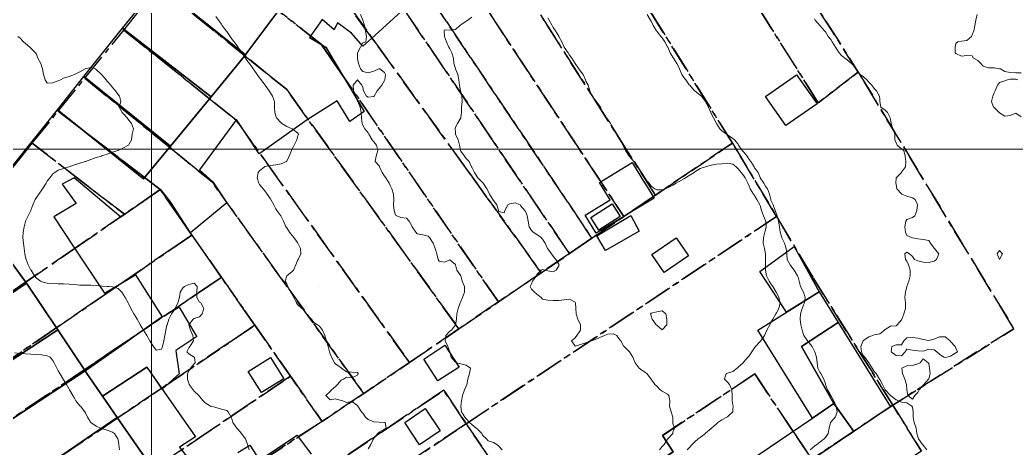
# Model space of a CAD drawing. Header units: centimetres. Extents: x 0 to 642158, y -847 to 649707.
# Drawn here: x 616554.7 to 616646.3, y 621559.9 to 621599.3 of the extents above; entities that cross this region are included whole.
import ezdxf

# ---------------------------------------------------------------- set-up
doc = ezdxf.new("R2010")
doc.units = ezdxf.units.CM
doc.header["$MEASUREMENT"] = 0
doc.linetypes.add('CENTERX2', pattern=[4, 2.5, -0.5, 0.5, -0.5])
doc.layers.add('MEV_grille', color=254, linetype='Continuous', lineweight=9)
doc.layers.add('WAL_topographie 0.5', color=253, linetype='Continuous', lineweight=20)
doc.layers.add('SPW_batiments', color=7, linetype='Continuous')
doc.layers.add('SPW_parcellaire cadastral', color=7, linetype='CENTERX2', lineweight=25, true_color=0xff0542)

# ---------------------------------------------------------------- blocks, each defined once
blk = doc.blocks.new('*U114')
at = {"layer": 'MEV_grille', "transparency": 33554687}
blk.add_lwpolyline([(-1338.461, 0), (1338.461, 0)], dxfattribs=at)
blk = doc.blocks.new('*U115')
at = {"layer": 'MEV_grille', "color": 0, "linetype": 'ByBlock', "lineweight": -2, "transparency": 16777216}
blk.add_blockref('*U114', (0, -800), dxfattribs=at)
blk = doc.blocks.new('*U112')
at = {"layer": 'MEV_grille', "transparency": 33554687}
blk.add_lwpolyline([(0, 1825.476), (0, -1825.476)], dxfattribs=at)
blk = doc.blocks.new('*U113')
at = {"layer": 'MEV_grille', "color": 0, "linetype": 'ByBlock', "lineweight": -2, "transparency": 16777216}
blk.add_blockref('*U112', (1200, 0), dxfattribs=at)

msp = doc.modelspace()

# ---------------------------------------------------------------- linework, layer by layer
at = {"layer": 'SPW_batiments'}
for points in [[(616578.438, 621600.021), (616575.6, 621596.234), (616575.465, 621596.054), (616567.401, 621602.524), (616570.521, 621606.403), (616578.438, 621600.021)], [(616575.465, 621596.054), (616575.343, 621595.905), (616572.296, 621592.199), (616564.163, 621598.498), (616567.401, 621602.524), (616575.465, 621596.054)], [(616590.091, 621600.305), (616587.055, 621597.559), (616586.258, 621596.837), (616585.191, 621598.037), (616583.908, 621599.004), (616583.608, 621598.354), (616582.508, 621599.304), (616581.358, 621597.637), (616582.858, 621596.754), (616586.359, 621590.854), (616585.042, 621589.937), (616583.892, 621591.837), (616581.142, 621590.087), (616576.913, 621587.082), (616576.709, 621586.937), (616574.642, 621590.103), (616571.243, 621585.486), (616572.46, 621584.386), (616573.743, 621582.453), (616570.41, 621579.703), (616568.56, 621582.536), (616567.693, 621583.685), (616564.01, 621581.135), (616559.71, 621584.751), (616558.61, 621584.151), (616559.893, 621582.385), (616557.843, 621581.151), (616559.682, 621578.387), (616562.511, 621574.135), (616565.344, 621575.835), (616567.794, 621571.986), (616560.728, 621567.002), (616558.21, 621570.766), (616555.344, 621575.051), (616550.592, 621581.525), (616558.191, 621591.008), (616566.093, 621584.652), (616568.559, 621587.652), (616572.296, 621592.199), (616575.343, 621595.905), (616575.465, 621596.054), (616575.6, 621596.234), (616578.438, 621600.021)], [(616572.296, 621592.199), (616568.559, 621587.652), (616560.597, 621594.064), (616564.163, 621598.498), (616572.296, 621592.199)], [(616627.991, 621591.542), (616625.124, 621589.542), (616623.258, 621592.209), (616626.108, 621594.209), (616627.991, 621591.542)], [(616568.559, 621587.652), (616566.093, 621584.652), (616558.191, 621591.008), (616560.597, 621594.064), (616568.559, 621587.652)], [(616612.224, 621584.168), (616613.005, 621582.886), (616611.78, 621582.14), (616610.166, 621581.156), (616609.995, 621581.052), (616607.702, 621579.656), (616606.691, 621581.317), (616608.984, 621582.714), (616608.001, 621584.329), (616611.01, 621586.161), (616611.993, 621584.547), (616612.224, 621584.168)], [(616609.91, 621581.19), (616607.943, 621579.923), (616607.193, 621581.107), (616609.16, 621582.357), (616609.91, 621581.19)], [(616555.344, 621575.051), (616546.809, 621569.314), (616544.761, 621572.283), (616544.861, 621574.25), (616550.592, 621581.525), (616555.344, 621575.051)], [(616611.643, 621579.858), (616608.543, 621578.057), (616607.76, 621579.407), (616610.885, 621581.273), (616611.643, 621579.858)], [(616616.16, 621577.591), (616613.943, 621576.058), (616612.81, 621577.691), (616615.043, 621579.241), (616616.16, 621577.591)], [(616625.898, 621578.44), (616628.193, 621574.26), (616625.187, 621572.388), (616622.717, 621576.124), (616625.898, 621578.44)], [(616558.21, 621570.766), (616549.667, 621565.17), (616546.809, 621569.314), (616555.344, 621575.051), (616558.21, 621570.766)], [(616629.919, 621571.46), (616626.561, 621569.243), (616629.545, 621564.01), (616627.566, 621562.669), (616622.544, 621570.742), (616628.193, 621574.26), (616629.919, 621571.46)], [(616564.706, 621569.808), (616565.67, 621570.487), (616567.794, 621571.986), (616568.561, 621572.407), (616569.375, 621572.856), (616570.903, 621570.286), (616570.978, 621570.16), (616569.066, 621568.863), (616569.097, 621568.646), (616569.368, 621566.739), (616567.815, 621565.333), (616566.658, 621566.998), (616566.549, 621567.155), (616566.544, 621567.162), (616566.412, 621567.352), (616562.328, 621564.685), (616562.323, 621564.692), (616560.89, 621566.767), (616560.728, 621567.002), (616564.706, 621569.808)], [(616634.744, 621563.694), (616631.361, 621561.427), (616629.545, 621564.01), (616626.561, 621569.243), (616629.919, 621571.46), (616634.744, 621563.694)], [(616560.728, 621567.002), (616552.253, 621561.422), (616549.667, 621565.17), (616558.21, 621570.766), (616560.728, 621567.002)], [(616595.094, 621567.356), (616593.145, 621566.089), (616591.844, 621568.088), (616593.794, 621569.356), (616595.094, 621567.356)], [(616578.995, 621566.287), (616576.945, 621565.004), (616575.712, 621566.953), (616577.762, 621568.237), (616578.995, 621566.287)], [(616560.89, 621566.767), (616562.328, 621564.685), (616563.684, 621562.722), (616555.313, 621556.984), (616552.253, 621561.422), (616560.728, 621567.002), (616560.89, 621566.767)], [(616566.946, 621558.003), (616563.684, 621562.722), (616562.328, 621564.685), (616566.412, 621567.352), (616570.87, 621560.936)], [(616631.361, 621561.427), (616619.379, 621553.342), (616617.617, 621555.919), (616627.566, 621562.669), (616629.545, 621564.01), (616631.361, 621561.427)], [(616593.345, 621561.489), (616591.462, 621560.205), (616590.095, 621562.255), (616591.962, 621563.539), (616593.345, 621561.489)], [(616566.946, 621558.003), (616558.515, 621552.236), (616555.313, 621556.984), (616563.684, 621562.722), (616566.946, 621558.003)], [(616570.87, 621560.936), (616569.396, 621559.986), (616571.263, 621557.586)], [(616574.746, 621559.503), (616575.862, 621560.187), (616576.763, 621558.804), (616580.212, 621561.087), (616580.347, 621560.905), (616581.495, 621559.354)]]:
    msp.add_lwpolyline(points, dxfattribs=at)
at = {"layer": 'SPW_parcellaire cadastral'}
for points in [[(616595.68, 621637.438), (616598.52, 621641.038), (616606.466, 621634.146), (616611.605, 621626.09), (616622.334, 621609.271), (616631.775, 621594.472), (616628.092, 621591.639), (616607.77, 621623.982), (616605.454, 621627.668), (616603.538, 621630.718), (616595.68, 621637.438)], [(616595.68, 621637.438), (616603.538, 621630.718), (616605.454, 621627.668), (616607.77, 621623.982), (616628.092, 621591.639), (616631.775, 621594.472), (616646.068, 621570.878), (616634.947, 621563.852), (616627.669, 621575.503), (616624.276, 621581.201), (616620.212, 621587.94), (616597.838, 621623.767), (616595.438, 621625.737), (616590.045, 621630.295), (616591.908, 621632.657), (616595.68, 621637.438)], [(616637.592, 621559.612), (616634.947, 621563.852), (616646.068, 621570.878), (616631.775, 621594.472), (616622.334, 621609.271), (616629.108, 621613.535), (616639.867, 621620.309), (616644.367, 621623.142), (616653.308, 621628.776), (616660.215, 621633.209), (616666.282, 621636.931), (616686.194, 621606.296), (616728.606, 621539.982)], [(616584.101, 621622.865), (616590.045, 621630.295), (616595.438, 621625.737), (616597.838, 621623.767), (616620.212, 621587.94), (616613.136, 621583.164), (616598.276, 621606.477), (616597.406, 621607.843), (616591.825, 621616.599), (616584.101, 621622.865)], [(616581.375, 621619.509), (616584.101, 621622.865), (616591.825, 621616.599), (616597.406, 621607.843), (616598.276, 621606.477), (616613.136, 621583.164), (616610.223, 621581.181), (616594.075, 621605.685), (616591.56, 621609.502), (616589.122, 621613.201), (616581.375, 621619.509)], [(616578.802, 621616.21), (616581.375, 621619.509), (616589.122, 621613.201), (616591.56, 621609.502), (616594.075, 621605.685), (616610.223, 621581.181), (616607.305, 621579.194), (616591.691, 621602.434), (616586.544, 621609.955), (616578.802, 621616.21)], [(616578.802, 621616.21), (616586.544, 621609.955), (616591.691, 621602.434), (616607.305, 621579.194), (616605.227, 621577.779), (616587.724, 621603.634), (616583.891, 621606.684), (616576.007, 621612.846), (616578.802, 621616.21)], [(616602.645, 621576.021), (616597.775, 621582.778), (616596.129, 621585.063), (616587.08, 621597.62), (616585.108, 621600.357), (616573.315, 621609.514), (616576.007, 621612.846), (616583.891, 621606.684), (616587.724, 621603.634), (616605.227, 621577.779), (616602.645, 621576.021)], [(616602.645, 621576.021), (616598.702, 621573.337), (616583.893, 621594.891), (616582.436, 621597.011), (616570.655, 621606.221), (616573.315, 621609.514), (616585.108, 621600.357), (616587.08, 621597.62), (616596.129, 621585.063), (616597.775, 621582.778), (616602.645, 621576.021)], [(616570.655, 621606.221), (616582.436, 621597.011), (616583.893, 621594.891), (616598.702, 621573.337), (616595.074, 621570.867), (616579.218, 621592.889), (616577.838, 621594.005), (616575.372, 621596.001), (616567.526, 621602.348), (616570.655, 621606.221)], [(616564.283, 621598.333), (616567.526, 621602.348), (616575.372, 621596.001), (616577.838, 621594.005), (616579.218, 621592.889), (616595.074, 621570.867), (616590.532, 621567.774), (616574.576, 621590.082), (616572.123, 621592.048), (616564.283, 621598.333)], [(616564.283, 621598.333), (616572.123, 621592.048), (616574.576, 621590.082), (616590.532, 621567.774), (616586.338, 621564.918), (616572.394, 621584.365), (616571.127, 621585.398), (616568.452, 621587.582), (616560.704, 621593.904), (616564.283, 621598.333)], [(616586.338, 621564.918), (616582.496, 621562.36), (616579.602, 621566.507), (616576.327, 621571.198), (616575.383, 621572.551), (616573.26, 621575.594), (616572.172, 621577.152), (616570.542, 621579.488), (616569.54, 621580.923), (616567.627, 621583.665), (616566.16, 621584.794), (616562.816, 621587.37), (616558.26, 621590.879), (616560.704, 621593.904), (616568.452, 621587.582), (616571.127, 621585.398), (616572.394, 621584.365), (616586.338, 621564.918)], [(616558.26, 621590.879), (616562.816, 621587.37), (616566.16, 621584.794), (616567.627, 621583.665), (616564.339, 621581.402), (616560.418, 621584.402), (616555.872, 621587.923), (616558.26, 621590.879)], [(616545.079, 621568.175), (616542.705, 621571.624), (616544.016, 621573.247), (616554.621, 621586.373), (616555.872, 621587.923), (616560.418, 621584.402), (616564.339, 621581.402), (616559.714, 621578.219), (616555.215, 621575.124), (616546.721, 621569.279), (616545.079, 621568.175)], [(616595.074, 621570.867), (616598.702, 621573.337), (616602.645, 621576.021), (616605.227, 621577.779), (616607.305, 621579.194), (616610.223, 621581.181), (616613.136, 621583.164), (616620.212, 621587.94), (616624.276, 621581.201), (616595.752, 621562.151), (616593.679, 621565.218), (616574.645, 621552.39), (616571.334, 621550.159), (616563.403, 621544.814), (616561.046, 621548.27), (616569.662, 621553.956), (616576.789, 621558.641), (616582.496, 621562.36), (616586.338, 621564.918), (616590.532, 621567.774), (616595.074, 621570.867)], [(616545.079, 621568.175), (616546.721, 621569.279), (616555.215, 621575.124), (616559.714, 621578.219), (616564.339, 621581.402), (616567.627, 621583.665), (616569.54, 621580.923), (616570.542, 621579.488), (616569.18, 621578.556), (616561.74, 621573.462), (616557.944, 621570.866), (616549.557, 621565.12), (616547.944, 621564.015), (616545.079, 621568.175)], [(616597.816, 621559.096), (616595.752, 621562.151), (616624.276, 621581.201), (616627.669, 621575.503), (616634.947, 621563.852), (616627.509, 621558.875), (616625.73, 621561.535), (616622.256, 621566.727), (616613.778, 621561.056), (616614.774, 621559.566), (616600.98, 621550.536), (616584.178, 621539.536), (616572.302, 621531.762), (616571.716, 621532.622), (616579.728, 621537.962), (616602.047, 621552.836), (616599.912, 621555.995), (616597.816, 621559.096)], [(616550.517, 621560.278), (616547.944, 621564.015), (616549.557, 621565.12), (616557.944, 621570.866), (616561.74, 621573.462), (616569.18, 621578.556), (616570.542, 621579.488), (616572.172, 621577.152), (616573.26, 621575.594), (616571.062, 621574.114), (616564.658, 621569.801), (616560.602, 621567.07), (616552.122, 621561.359), (616550.517, 621560.278)], [(616553.576, 621555.834), (616550.517, 621560.278), (616552.122, 621561.359), (616560.602, 621567.07), (616564.658, 621569.801), (616571.062, 621574.114), (616573.26, 621575.594), (616575.383, 621572.551), (616576.327, 621571.198), (616574.048, 621569.659), (616567.691, 621565.362), (616563.659, 621562.643), (616555.16, 621556.903), (616553.576, 621555.834)], [(616553.576, 621555.834), (616555.16, 621556.903), (616563.659, 621562.643), (616567.691, 621565.362), (616574.048, 621569.659), (616576.327, 621571.198), (616579.602, 621566.507), (616566.913, 621557.933), (616558.386, 621552.172), (616556.843, 621551.091), (616553.576, 621555.834)], [(616600.98, 621550.536), (616614.774, 621559.566), (616613.778, 621561.056), (616622.256, 621566.727), (616625.73, 621561.535), (616627.509, 621558.875), (616619.03, 621553.205), (616605.804, 621544.357), (616603.244, 621547.637), (616600.98, 621550.536)], [(616561.046, 621548.27), (616559.479, 621547.262), (616556.843, 621551.091), (616558.386, 621552.172), (616566.913, 621557.933), (616579.602, 621566.507), (616582.496, 621562.36), (616576.789, 621558.641), (616569.662, 621553.956), (616561.046, 621548.27)], [(616565.385, 621541.907), (616563.403, 621544.814), (616571.334, 621550.159), (616574.645, 621552.39), (616593.679, 621565.218), (616595.752, 621562.151), (616576.141, 621549.05), (616573.32, 621547.277), (616565.385, 621541.907)], [(616637.592, 621559.612), (616587.847, 621526.85), (616579.431, 621521.308), (616576.899, 621525.021), (616585.328, 621530.659), (616586.196, 621531.24), (616588.6, 621532.848), (616589.796, 621533.648), (616605.804, 621544.357), (616619.03, 621553.205), (616627.509, 621558.875), (616634.947, 621563.852), (616637.592, 621559.612)], [(616597.816, 621559.096), (616580.041, 621547.159), (616578.229, 621545.943), (616567.522, 621538.773), (616565.385, 621541.907), (616573.32, 621547.277), (616576.141, 621549.05), (616595.752, 621562.151), (616597.816, 621559.096)]]:
    msp.add_lwpolyline(points, dxfattribs=at)
at = {"layer": 'WAL_topographie 0.5'}
for points in [[(616586.03, 621599.75), (616586.25, 621599.25), (616586.25, 621599.25), (616586.406, 621598.75), (616586.492, 621598.25), (616586.589, 621597.75), (616586.519, 621597.25), (616586.25, 621597.141), (616586.019, 621596.75), (616585.766, 621596.25), (616585.75, 621595.917), (616585.742, 621595.75), (616585.75, 621595.717), (616585.854, 621595.25), (616586.038, 621594.75), (616586.25, 621594.509), (616586.75, 621594.408), (616587.25, 621594.564), (616587.708, 621594.75), (616587.75, 621594.768), (616587.806, 621594.75), (616588.25, 621594.43), (616588.317, 621594.25), (616588.269, 621593.75), (616588.25, 621593.707), (616588, 621593.25), (616587.75, 621592.964), (616587.568, 621592.75), (616587.281, 621592.25), (616587.25, 621592.215), (616586.75, 621592.152), (616586.591, 621592.25), (616586.32, 621592.75), (616586.25, 621593.041), (616586.15, 621593.25), (616585.75, 621593.75), (616585.35, 621593.25), (616585.381, 621592.75), (616585.542, 621592.25), (616585.75, 621591.8), (616585.78, 621591.75), (616586, 621591.25), (616586.087, 621590.75), (616586.116, 621590.25), (616586.199, 621589.75), (616586.25, 621589.575), (616586.441, 621589.25), (616586.75, 621588.875), (616586.802, 621588.75), (616587.099, 621588.25), (616587.25, 621588.055), (616587.516, 621587.75), (616587.625, 621587.25), (616587.462, 621586.75), (616587.389, 621586.25), (616587.75, 621585.844), (616587.783, 621585.75), (616588.039, 621585.25), (616588.25, 621584.911), (616588.348, 621584.75), (616588.655, 621584.25), (616588.75, 621584.028), (616588.917, 621583.75), (616589.067, 621583.25), (616589.089, 621582.75), (616589.057, 621582.25), (616589.127, 621581.75), (616589.25, 621581.329), (616589.375, 621581.25), (616589.75, 621581.109), (616590.25, 621581.04), (616590.507, 621580.75), (616590.75, 621580.345), (616590.795, 621580.25), (616591.109, 621579.75), (616591.25, 621579.593), (616591.75, 621579.5), (616592.25, 621579.372), (616592.384, 621579.25), (616592.719, 621578.75), (616592.75, 621578.671), (616592.893, 621578.25), (616593.041, 621577.75), (616593.174, 621577.25), (616593.25, 621577.098), (616593.75, 621577.007), (616594.25, 621577.224), (616594.75, 621576.776), (616594.762, 621576.75), (616594.891, 621576.25), (616595.25, 621575.75), (616595.25, 621575.75), (616595.367, 621575.25), (616595.605, 621574.75), (616595.575, 621574.25), (616595.41, 621573.75), (616595.25, 621573.367), (616595.194, 621573.25), (616595, 621572.75), (616594.894, 621572.25), (616594.841, 621571.75), (616594.757, 621571.25), (616594.75, 621571.232), (616594.385, 621570.75), (616594.25, 621570.639), (616593.861, 621570.25), (616593.821, 621569.75), (616594.049, 621569.25), (616594.243, 621568.75), (616594.25, 621568.719), (616594.359, 621568.25), (616594.75, 621567.792), (616594.85, 621567.75), (616595.25, 621567.645), (616595.75, 621567.543), (616596.15, 621567.25), (616596.035, 621566.75), (616595.893, 621566.25), (616595.798, 621565.75), (616595.75, 621565.6), (616595.593, 621565.25), (616595.404, 621564.75), (616595.314, 621564.25), (616595.25, 621563.75), (616595.31, 621563.25), (616595.606, 621562.75), (616595.75, 621562.598), (616596.05, 621562.25), (616596.25, 621562.079), (616596.665, 621561.75), (616596.75, 621561.685), (616597.17, 621561.25), (616597.25, 621561.106), (616597.612, 621560.75), (616597.75, 621560.58), (616598.25, 621560.434), (616598.55, 621560.25), (616598.75, 621560.092), (616599.045, 621559.75)], [(616612.386, 621599.75), (616612.689, 621599.25), (616612.75, 621599.144), (616612.941, 621598.75), (616613.229, 621598.25), (616613.25, 621598.225), (616613.635, 621597.75), (616613.75, 621597.606), (616614.003, 621597.25), (616614.25, 621596.776), (616614.262, 621596.75), (616614.488, 621596.25), (616614.75, 621595.832), (616614.805, 621595.75), (616615.113, 621595.25), (616615.25, 621594.969), (616615.355, 621594.75), (616615.572, 621594.25), (616615.75, 621593.983), (616615.924, 621593.75), (616616.25, 621593.292), (616616.286, 621593.25), (616616.732, 621592.75), (616616.75, 621592.732), (616617.25, 621592.356), (616617.374, 621592.25), (616617.742, 621591.75), (616617.75, 621591.737), (616618.022, 621591.25), (616618.213, 621590.75), (616618.25, 621590.671), (616618.484, 621590.25), (616618.74, 621589.75), (616618.75, 621589.734), (616619.068, 621589.25), (616619.25, 621589.058), (616619.677, 621588.75), (616619.75, 621588.692), (616620.25, 621588.358), (616620.405, 621588.25), (616620.75, 621587.828), (616620.781, 621587.75), (616621.122, 621587.25), (616621.25, 621587.093), (616621.569, 621586.75), (616621.75, 621586.441), (616621.891, 621586.25), (616622.2, 621585.75), (616622.25, 621585.673), (616622.577, 621585.25), (616622.75, 621584.785), (616622.774, 621584.75), (616623.085, 621584.25), (616623.25, 621583.974), (616623.432, 621583.75), (616623.629, 621583.25), (616623.736, 621582.75), (616623.75, 621582.702), (616623.965, 621582.25), (616624.15, 621581.75), (616624.25, 621581.403), (616624.314, 621581.25), (616624.451, 621580.75), (616624.523, 621580.25), (616624.591, 621579.75), (616624.748, 621579.25), (616624.75, 621579.245), (616624.995, 621578.75), (616625.163, 621578.25), (616625.204, 621577.75), (616625.247, 621577.25), (616625.25, 621577.243), (616625.504, 621576.75), (616625.75, 621576.417), (616625.874, 621576.25), (616626.2, 621575.75), (616626.25, 621575.613), (616626.348, 621575.25), (616626.47, 621574.75), (616626.743, 621574.25), (616626.75, 621574.232), (616626.908, 621573.75), (616626.824, 621573.25), (616626.75, 621573.059), (616626.627, 621572.75), (616626.454, 621572.25), (616626.425, 621571.75), (616626.505, 621571.25), (616626.609, 621570.75), (616626.75, 621570.341), (616626.787, 621570.25), (616627.114, 621569.75), (616627.25, 621569.589), (616627.54, 621569.25), (616627.75, 621568.824), (616627.779, 621568.75), (616627.924, 621568.25), (616627.997, 621567.75), (616628.075, 621567.25), (616628.25, 621566.891), (616628.326, 621566.75), (616628.601, 621566.25), (616628.75, 621565.819), (616628.772, 621565.75), (616628.946, 621565.25), (616629.243, 621564.75), (616629.25, 621564.739), (616629.544, 621564.25), (616629.75, 621563.75), (616629.75, 621563.75), (616629.842, 621563.25), (616629.75, 621562.979), (616629.652, 621562.75), (616629.25, 621562.291), (616629.223, 621562.25), (616629.087, 621561.75), (616629.01, 621561.25), (616628.75, 621560.87), (616628.632, 621560.75), (616628.25, 621560.458), (616627.967, 621560.25), (616627.75, 621560.086), (616627.358, 621559.75)], [(616642.704, 621599.75), (616642.573, 621599.25), (616642.5, 621598.75), (616642.381, 621598.25), (616642.25, 621597.893), (616642.179, 621597.75), (616641.75, 621597.375), (616641.25, 621597.303), (616640.917, 621597.25), (616640.75, 621597.083), (616640.679, 621596.75), (616640.679, 621596.25), (616640.75, 621596.167), (616641.25, 621595.917), (616641.75, 621596), (616642.25, 621595.95), (616642.361, 621595.75), (616642.75, 621595.517), (616643.026, 621595.25), (616643.25, 621595.018), (616643.75, 621594.847), (616644.25, 621594.855), (616644.75, 621594.771), (616644.833, 621594.75), (616645.25, 621594.533), (616645.75, 621594.422), (616646.25, 621594.384), (616646.75, 621594.394)], [(616572.75, 621599.578), (616572.982, 621599.25), (616573.25, 621598.857), (616573.325, 621598.75), (616573.7, 621598.25), (616573.75, 621598.183), (616574.06, 621597.75), (616574.25, 621597.474), (616574.409, 621597.25), (616574.75, 621596.783), (616574.775, 621596.75), (616575.125, 621596.25), (616575.25, 621596.071), (616575.475, 621595.75), (616575.75, 621595.357), (616575.825, 621595.25), (616576.177, 621594.75), (616576.25, 621594.643), (616576.525, 621594.25), (616576.75, 621593.95), (616576.9, 621593.75), (616577.25, 621593.283), (616577.275, 621593.25), (616577.625, 621592.75), (616577.75, 621592.571), (616577.959, 621592.25), (616578.132, 621591.75), (616578.142, 621591.25), (616578.154, 621590.75), (616578.25, 621590.426), (616578.327, 621590.25), (616578.75, 621589.792), (616578.795, 621589.75), (616579.25, 621589.477), (616579.75, 621589.25), (616579.75, 621589.25), (616580.25, 621588.875), (616580.329, 621588.75), (616580.25, 621588.5), (616580.18, 621588.25), (616579.924, 621587.75), (616579.75, 621587.369), (616579.691, 621587.25), (616579.483, 621586.75), (616579.25, 621586.273), (616579.236, 621586.25), (616578.75, 621586.045), (616578.25, 621585.945), (616577.75, 621585.866), (616577.25, 621585.773), (616577.203, 621585.75), (616576.75, 621585.397), (616576.631, 621585.25), (616576.538, 621584.75), (616576.683, 621584.25), (616576.75, 621584.139), (616577.089, 621583.75), (616577.25, 621583.554), (616577.465, 621583.25), (616577.75, 621582.814), (616577.789, 621582.75), (616578.079, 621582.25), (616578.25, 621581.886), (616578.333, 621581.75), (616578.71, 621581.25), (616578.75, 621581.189), (616578.951, 621580.75), (616579.176, 621580.25), (616579.25, 621580.147), (616579.517, 621579.75), (616579.75, 621579.441), (616579.911, 621579.25), (616580.25, 621578.795), (616580.283, 621578.75), (616580.519, 621578.25), (616580.552, 621577.75), (616580.298, 621577.25), (616580.25, 621577.139), (616580.079, 621576.75), (616579.887, 621576.25), (616579.75, 621576.139), (616579.25, 621575.75), (616579.25, 621575.75), (616579.123, 621575.25), (616579.25, 621575), (616579.359, 621574.75), (616579.629, 621574.25), (616579.75, 621574.009), (616579.9, 621573.75), (616580.152, 621573.25), (616580.25, 621573.104), (616580.63, 621572.75), (616580.75, 621572.636), (616581.074, 621572.25), (616581.25, 621572.032), (616581.522, 621571.75), (616581.75, 621571.44), (616582.083, 621571.25), (616582.25, 621571.112), (616582.542, 621570.75), (616582.742, 621570.25), (616582.75, 621570.226), (616582.922, 621569.75), (616583.053, 621569.25), (616583.199, 621568.75), (616583.25, 621568.583), (616583.358, 621568.25), (616583.658, 621567.75), (616583.75, 621567.657), (616584.25, 621567.272), (616584.294, 621567.25), (616584.75, 621566.92), (616585.25, 621566.897), (616585.75, 621566.843), (616585.833, 621566.75), (616585.75, 621566.625), (616585.25, 621566.355), (616584.75, 621566.43), (616584.485, 621566.25), (616584.25, 621566.165), (616583.908, 621565.75), (616583.75, 621565.583), (616583.367, 621565.25), (616583.25, 621565.109), (616582.838, 621564.75), (616583.25, 621564.35), (616583.75, 621564.447), (616584.25, 621564.292), (616584.397, 621564.25), (616584.75, 621564.104), (616585.25, 621564.19), (616585.75, 621563.827), (616585.787, 621563.75), (616586.138, 621563.25), (616586.25, 621563.109), (616586.485, 621562.75), (616586.75, 621562.547), (616587.25, 621562.31), (616587.75, 621562.299), (616588.25, 621562.264), (616588.298, 621562.25), (616588.395, 621561.75), (616588.25, 621561.638), (616587.75, 621561.379), (616587.614, 621561.25), (616587.25, 621560.821), (616587.217, 621560.75), (616586.986, 621560.25), (616586.75, 621559.847)], [(616596.25, 621599.522), (616595.889, 621599.25), (616595.75, 621599.16), (616595.25, 621598.813), (616595.156, 621598.75), (616594.75, 621598.379), (616594.25, 621598.325), (616593.75, 621598.35), (616593.709, 621598.25), (616593.75, 621597.75), (616593.75, 621597.75), (616593.94, 621597.25), (616594.164, 621596.75), (616594.25, 621596.594), (616594.412, 621596.25), (616594.583, 621595.75), (616594.607, 621595.25), (616594.75, 621594.806), (616594.769, 621594.75), (616594.974, 621594.25), (616595.062, 621593.75), (616595.131, 621593.25), (616595.226, 621592.75), (616595.25, 621592.65), (616595.348, 621592.25), (616595.375, 621591.75), (616595.321, 621591.25), (616595.309, 621590.75), (616595.25, 621590.25), (616595.25, 621590.25), (616594.945, 621589.75), (616594.75, 621589.4), (616594.723, 621589.25), (616594.75, 621588.875), (616594.769, 621588.75), (616594.994, 621588.25), (616595.12, 621587.75), (616595.216, 621587.25), (616595.25, 621587.19), (616595.58, 621586.75), (616595.75, 621586.524), (616596.006, 621586.25), (616596.23, 621585.75), (616596.25, 621585.714), (616596.505, 621585.25), (616596.75, 621584.847), (616596.802, 621584.75), (616597.25, 621584.324), (616597.312, 621584.25), (616597.648, 621583.75), (616597.75, 621583.518), (616597.895, 621583.25), (616598.207, 621582.75), (616598.25, 621582.675), (616598.548, 621582.25), (616598.727, 621581.75), (616598.75, 621581.659), (616599.25, 621581.528), (616599.286, 621581.75), (616599.587, 621582.25), (616599.75, 621582.36), (616600.25, 621582.446), (616600.696, 621582.25), (616600.75, 621582.212), (616601.143, 621581.75), (616601.25, 621581.518), (616601.359, 621581.25), (616601.453, 621580.75), (616601.525, 621580.25), (616601.75, 621579.891), (616601.905, 621579.75), (616602.25, 621579.537), (616602.625, 621579.25), (616602.75, 621579.095), (616603.013, 621578.75), (616603.227, 621578.25), (616603.25, 621578.221), (616603.57, 621577.75), (616603.75, 621577.541), (616603.981, 621577.25), (616604.25, 621576.811), (616604.277, 621576.75), (616604.25, 621576.67), (616604, 621576.25), (616603.75, 621576.1), (616603.25, 621576.186), (616602.983, 621576.25), (616602.75, 621576.331), (616602.637, 621576.25), (616602.25, 621575.85), (616602.208, 621575.75), (616601.85, 621575.25), (616601.75, 621575.01), (616601.632, 621574.75), (616601.75, 621574.518), (616602.009, 621574.25), (616602.25, 621574.05), (616602.625, 621573.75), (616602.75, 621573.61), (616603.25, 621573.517), (616603.75, 621573.48), (616604.25, 621573.463), (616604.75, 621573.531), (616605.25, 621573.583), (616605.75, 621573.329), (616605.797, 621573.25), (616605.817, 621572.75), (616605.846, 621572.25), (616606, 621571.75), (616606.25, 621571.25), (616606.25, 621571.25), (616606.25, 621571.249), (616606.241, 621570.75), (616605.914, 621570.25), (616605.75, 621570.05), (616605.409, 621569.75), (616605.75, 621569.266), (616606.25, 621569.424), (616606.75, 621569.578), (616607.177, 621569.75), (616607.25, 621569.779), (616607.75, 621569.96), (616608.25, 621570.167), (616608.461, 621570.25), (616608.75, 621570.372), (616609.25, 621570.414), (616609.594, 621570.25), (616609.75, 621570.023), (616609.95, 621569.75), (616610.234, 621569.25), (616610.25, 621569.23), (616610.75, 621568.75), (616610.75, 621568.75), (616611.06, 621568.25), (616611.25, 621567.806), (616611.273, 621567.75), (616611.655, 621567.25), (616611.75, 621567.163), (616612.25, 621566.813), (616612.361, 621566.75), (616612.75, 621566.25), (616612.75, 621566.25), (616613.083, 621565.75), (616613.25, 621565.6), (616613.583, 621565.25), (616613.75, 621565.147), (616614.25, 621564.863), (616614.367, 621564.75), (616614.471, 621564.25), (616614.429, 621563.75), (616614.574, 621563.25), (616614.738, 621562.75), (616614.738, 621562.25), (616614.75, 621562.179), (616614.893, 621561.75), (616614.75, 621561.375), (616614.721, 621561.25), (616614.27, 621560.75), (616614.25, 621560.732), (616613.93, 621560.25), (616613.75, 621560.044), (616613.516, 621559.75)], [(616603.25, 621599.463), (616603.369, 621599.25), (616603.646, 621598.75), (616603.75, 621598.565), (616603.962, 621598.25), (616604.25, 621597.771), (616604.264, 621597.75), (616604.531, 621597.25), (616604.75, 621596.755), (616604.753, 621596.75), (616605.111, 621596.25), (616605.25, 621596.021), (616605.456, 621595.75), (616605.75, 621595.269), (616605.766, 621595.25), (616606.107, 621594.75), (616606.25, 621594.547), (616606.482, 621594.25), (616606.711, 621593.75), (616606.75, 621593.626), (616606.948, 621593.25), (616607.103, 621592.75), (616607.25, 621592.374), (616607.328, 621592.25), (616607.707, 621591.75), (616607.75, 621591.696), (616608.078, 621591.25), (616608.25, 621590.874), (616608.325, 621590.75), (616608.645, 621590.25), (616608.75, 621590.094), (616609.001, 621589.75), (616609.246, 621589.25), (616609.25, 621589.242), (616609.562, 621588.75), (616609.75, 621588.486), (616609.923, 621588.25), (616610.147, 621587.75), (616610.25, 621587.5), (616610.392, 621587.25), (616610.711, 621586.75), (616610.75, 621586.698), (616611.153, 621586.25), (616611.25, 621586.127), (616611.516, 621585.75), (616611.75, 621585.315), (616611.794, 621585.25), (616612.134, 621584.75), (616612.25, 621584.567), (616612.563, 621584.25), (616612.75, 621583.98), (616613.072, 621583.75), (616613.25, 621583.651), (616613.75, 621583.658), (616614.05, 621583.75), (616614.25, 621583.813), (616614.75, 621584.074), (616615.049, 621584.25), (616615.25, 621584.366), (616615.75, 621584.658), (616615.904, 621584.75), (616616.25, 621584.951), (616616.692, 621585.25), (616616.75, 621585.295), (616617.25, 621585.597), (616617.735, 621585.75), (616617.75, 621585.756), (616618.25, 621585.896), (616618.75, 621585.995), (616619.25, 621586.045), (616619.75, 621586.088), (616620.25, 621586.004), (616620.545, 621585.75), (616620.75, 621585.572), (616621.012, 621585.25), (616621.25, 621584.937), (616621.37, 621584.75), (616621.622, 621584.25), (616621.75, 621583.99), (616621.853, 621583.75), (616622.144, 621583.25), (616622.25, 621583.108), (616622.44, 621582.75), (616622.726, 621582.25), (616622.75, 621582.205), (616622.897, 621581.75), (616623.082, 621581.25), (616623.25, 621580.823), (616623.274, 621580.75), (616623.314, 621580.25), (616623.25, 621579.969), (616623.194, 621579.75), (616623.055, 621579.25), (616623.035, 621578.75), (616623.158, 621578.25), (616623.25, 621577.776), (616623.255, 621577.75), (616623.265, 621577.25), (616623.255, 621576.75), (616623.26, 621576.25), (616623.351, 621575.75), (616623.595, 621575.25), (616623.75, 621575.003), (616623.918, 621574.75), (616624.225, 621574.25), (616624.25, 621574.206), (616624.471, 621573.75), (616624.592, 621573.25), (616624.475, 621572.75), (616624.25, 621572.326), (616624.212, 621572.25), (616623.918, 621571.75), (616623.75, 621571.462), (616623.634, 621571.25), (616623.376, 621570.75), (616623.25, 621570.484), (616623.146, 621570.25), (616622.81, 621569.75), (616622.75, 621569.699), (616622.347, 621569.25), (616622.25, 621569.129), (616622.001, 621568.75), (616621.75, 621568.393), (616621.626, 621568.25), (616621.25, 621567.822), (616621.184, 621567.75), (616620.75, 621567.334), (616620.645, 621567.25), (616620.25, 621566.952), (616619.75, 621566.787), (616619.623, 621566.75), (616619.486, 621566.25), (616619.75, 621565.973), (616619.934, 621565.75), (616620.147, 621565.25), (616620.179, 621564.75), (616620.197, 621564.25), (616620.25, 621563.882), (616620.284, 621563.75), (616620.25, 621563.45), (616620.234, 621563.25), (616619.75, 621562.777), (616619.706, 621562.75), (616619.25, 621562.509), (616618.875, 621562.25), (616618.75, 621562.142), (616618.303, 621561.75), (616618.25, 621561.703), (616617.75, 621561.267), (616617.729, 621561.25), (616617.25, 621560.873), (616617.06, 621560.75), (616616.75, 621560.472), (616616.5, 621560.25), (616616.25, 621559.944), (616616.052, 621559.75)], [(616627.75, 621599.345), (616627.828, 621599.25), (616628.25, 621598.755), (616628.255, 621598.75), (616628.683, 621598.25), (616628.75, 621598.161), (616629.014, 621597.75), (616629.25, 621597.455), (616629.363, 621597.25), (616629.68, 621596.75), (616629.75, 621596.661), (616630.014, 621596.25), (616630.25, 621596.003), (616630.53, 621595.75), (616630.75, 621595.578), (616631.164, 621595.25), (616631.25, 621595.162), (616631.568, 621594.75), (616631.75, 621594.468), (616631.955, 621594.25), (616632.25, 621594.021), (616632.565, 621593.75), (616632.75, 621593.549), (616633.024, 621593.25), (616633.25, 621592.961), (616633.444, 621592.75), (616633.728, 621592.25), (616633.75, 621591.95), (616633.764, 621591.75), (616633.837, 621591.25), (616634.25, 621590.962), (616634.456, 621590.75), (616634.704, 621590.25), (616634.75, 621590.125), (616634.788, 621589.75), (616634.942, 621589.25), (616635.146, 621588.75), (616635.142, 621588.25), (616635.25, 621587.975), (616635.363, 621587.75), (616635.75, 621587.42), (616635.955, 621587.25), (616636.091, 621586.75), (616636.137, 621586.25), (616636.112, 621585.75), (616635.75, 621585.262), (616635.734, 621585.25), (616635.25, 621584.75), (616635.25, 621584.749), (616635.225, 621584.25), (616635.25, 621584.15), (616635.315, 621583.75), (616635.75, 621583.268), (616635.766, 621583.25), (616636.25, 621583.061), (616636.75, 621582.896), (616637.005, 621582.75), (616637.205, 621582.25), (616637.167, 621581.75), (616636.974, 621581.25), (616636.75, 621581.104), (616636.25, 621580.927), (616636.133, 621580.75), (616636.069, 621580.25), (616636.112, 621579.75), (616636.25, 621579.454), (616636.673, 621579.25), (616636.75, 621579.219), (616637.25, 621579.155), (616637.75, 621579.092), (616638.25, 621578.984), (616638.417, 621578.75), (616638.75, 621578.272), (616638.768, 621578.25), (616639.183, 621577.75), (616638.957, 621577.25), (616638.75, 621577.102), (616638.25, 621576.976), (616637.75, 621576.987), (616637.25, 621577.118), (616636.95, 621577.25), (616636.75, 621577.528), (616636.484, 621577.75), (616636.25, 621577.925), (616636.044, 621577.75), (616636.125, 621577.25), (616636.25, 621577.094), (616636.407, 621576.75), (616636.544, 621576.25), (616636.556, 621575.75), (616636.42, 621575.25), (616636.25, 621574.75), (616636.25, 621574.75), (616636.125, 621574.25), (616636.063, 621573.75), (616636.107, 621573.25), (616636.13, 621572.75), (616635.97, 621572.25), (616635.772, 621571.75), (616635.75, 621571.697), (616635.345, 621571.25), (616635.25, 621571.15), (616634.75, 621571.107), (616634.25, 621570.803), (616634.179, 621570.75), (616633.75, 621570.397), (616633.25, 621570.308), (616633.114, 621570.25), (616632.75, 621570.132), (616632.25, 621569.792), (616632.217, 621569.75), (616632.025, 621569.25), (616632.072, 621568.75), (616632.25, 621568.398), (616632.366, 621568.25), (616632.737, 621567.75), (616632.75, 621567.73), (616633.046, 621567.25), (616633.25, 621566.944), (616633.407, 621566.75), (616633.733, 621566.25), (616633.75, 621566.222), (616633.998, 621565.75), (616634.25, 621565.25), (616634.25, 621565.25), (616634.731, 621564.75), (616634.75, 621564.73), (616635.25, 621564.358), (616635.491, 621564.25), (616635.75, 621564.129), (616636.25, 621564.077), (616636.697, 621563.75), (616636.75, 621563.659), (616636.823, 621563.25), (616636.806, 621562.75), (616636.901, 621562.25), (616637.092, 621561.75), (616637.167, 621561.25), (616637.25, 621560.942), (616637.299, 621560.75), (616637.668, 621560.25), (616637.75, 621560.162), (616638.085, 621559.75)], [(616554.533, 621597.75), (616554.75, 621597.571), (616555.06, 621597.25), (616555.25, 621597.088), (616555.661, 621596.75), (616555.75, 621596.661), (616556.176, 621596.25), (616556.25, 621596.107), (616556.389, 621595.75), (616556.66, 621595.25), (616556.75, 621594.959), (616556.806, 621594.75), (616556.909, 621594.25), (616557.043, 621593.75), (616557.25, 621593.446), (616557.75, 621593.484), (616558.25, 621593.662), (616558.45, 621593.75), (616558.75, 621593.896), (616559.25, 621594.074), (616559.75, 621594.243), (616559.763, 621594.25), (616560.25, 621594.477), (616560.73, 621594.75), (616560.75, 621594.762), (616561.25, 621594.881), (616561.657, 621594.75), (616561.75, 621594.709), (616562.217, 621594.25), (616562.25, 621594.212), (616562.65, 621593.75), (616562.75, 621593.63), (616563.095, 621593.25), (616563.25, 621593.057), (616563.526, 621592.75), (616563.75, 621592.417), (616563.884, 621592.25), (616564, 621591.75), (616563.85, 621591.25), (616564.142, 621590.75), (616564.25, 621590.636), (616564.579, 621590.25), (616564.75, 621590.031), (616564.981, 621589.75), (616565.167, 621589.25), (616565.058, 621588.75), (616564.981, 621588.25), (616564.75, 621587.821), (616564.708, 621587.75), (616564.25, 621587.494), (616563.75, 621587.261), (616563.722, 621587.25), (616563.25, 621587.108), (616562.75, 621586.931), (616562.25, 621586.758), (616562.222, 621586.75), (616561.75, 621586.608), (616561.25, 621586.431), (616560.75, 621586.258), (616560.722, 621586.25), (616560.25, 621586.108), (616559.75, 621585.931), (616559.25, 621585.758), (616559.222, 621585.75), (616558.75, 621585.608), (616558.25, 621585.437), (616557.95, 621585.25), (616557.75, 621585.11), (616557.473, 621584.75), (616557.25, 621584.435), (616557.137, 621584.25), (616556.817, 621583.75), (616556.75, 621583.654), (616556.458, 621583.25), (616556.25, 621582.931), (616556.14, 621582.75), (616555.921, 621582.25), (616555.75, 621581.782), (616555.739, 621581.75), (616555.481, 621581.25), (616555.255, 621580.75), (616555.25, 621580.731), (616555.116, 621580.25), (616555.022, 621579.75), (616554.997, 621579.25), (616555.049, 621578.75), (616555.125, 621578.25), (616555.19, 621577.75), (616555.25, 621577.456), (616555.3, 621577.25), (616555.504, 621576.75), (616555.75, 621576.265), (616555.758, 621576.25), (616556.068, 621575.75), (616556.25, 621575.517), (616556.621, 621575.25), (616556.75, 621575.177), (616557.25, 621575.069), (616557.75, 621575.025), (616558.25, 621575.004), (616558.75, 621574.996), (616559.25, 621574.975), (616559.75, 621574.931), (616560.25, 621574.892), (616560.75, 621574.877), (616561.25, 621574.869), (616561.75, 621574.842), (616562.25, 621574.793), (616562.75, 621574.758), (616562.917, 621574.75), (616563.25, 621574.731), (616563.75, 621574.579), (616564.088, 621574.25), (616564.25, 621574), (616564.4, 621573.75), (616564.689, 621573.25), (616564.75, 621573.131), (616564.94, 621572.75), (616565.201, 621572.25), (616565.25, 621572.167), (616565.5, 621571.75), (616565.75, 621571.333), (616565.8, 621571.25), (616566.1, 621570.75), (616566.25, 621570.5), (616566.404, 621570.25), (616566.675, 621569.75), (616566.75, 621569.6), (616567.009, 621569.25), (616567.25, 621568.908), (616567.75, 621569), (616567.833, 621569.25), (616567.968, 621569.75), (616568.06, 621570.25), (616568.145, 621570.75), (616568.25, 621571.2), (616568.265, 621571.25), (616568.422, 621571.75), (616568.67, 621572.25), (616568.75, 621572.375), (616568.99, 621572.75), (616569.25, 621573.25), (616569.25, 621573.25), (616569.405, 621573.75), (616569.462, 621574.25), (616569.75, 621574.663), (616569.861, 621574.75), (616570.25, 621574.929), (616570.75, 621575.063), (616571.018, 621574.75), (616571, 621574.25), (616570.99, 621573.75), (616571.25, 621573.317), (616571.35, 621573.25), (616571.625, 621572.75), (616571.484, 621572.25), (616571.25, 621571.958), (616570.75, 621571.821), (616570.659, 621571.75), (616570.25, 621571.25), (616570.422, 621570.75), (616570.625, 621570.25), (616570.692, 621569.75), (616570.361, 621569.25), (616570.25, 621569.114), (616570.083, 621568.75), (616570.25, 621568.58), (616570.75, 621568.267), (616570.769, 621568.25), (616570.848, 621567.75), (616570.75, 621567.643), (616570.417, 621567.25), (616570.25, 621566.968), (616570.135, 621566.75), (616570.128, 621566.25), (616570.25, 621565.885), (616570.299, 621565.75), (616570.65, 621565.25), (616570.75, 621565.147), (616571.168, 621564.75), (616571.25, 621564.64), (616571.583, 621564.25), (616571.75, 621564.072), (616572.25, 621563.77), (616572.35, 621563.75), (616572.75, 621563.636), (616573.25, 621563.492), (616573.75, 621563.35), (616573.885, 621563.25), (616574.157, 621562.75), (616574.25, 621562.5), (616574.31, 621562.25), (616574.675, 621561.75), (616574.75, 621561.662), (616575.109, 621561.25), (616575.25, 621561.021), (616575.453, 621560.75), (616575.643, 621560.25), (616575.75, 621559.917), (616575.804, 621559.75)], [(616646.45, 621593.75), (616646.25, 621593.827), (616645.75, 621593.827), (616645.5, 621593.75), (616645.25, 621593.673), (616644.75, 621593.5), (616644.562, 621593.25), (616644.368, 621592.75), (616644.25, 621592.55), (616644.13, 621592.25), (616644.029, 621591.75), (616644.217, 621591.25), (616644.25, 621591.212), (616644.712, 621590.75), (616644.75, 621590.718), (616645.25, 621590.424), (616645.75, 621590.484), (616646.25, 621590.682), (616646.75, 621590.347)], [(616644.75, 621577.25), (616645.036, 621577.75), (616644.75, 621578.073), (616644.55, 621577.75), (616644.75, 621577.25)], [(616582.25, 621574.75), (616582.25, 621574.75), (616582.25, 621574.75), (616582.25, 621574.75), (616582.25, 621574.75)], [(616614.183, 621571.25), (616613.75, 621570.763), (616613.25, 621571.193), (616613.193, 621571.25), (616612.848, 621571.75), (616612.75, 621572.05), (616612.673, 621572.25), (616612.75, 621572.309), (616613.25, 621572.423), (616613.75, 621572.518), (616614.106, 621572.25), (616614.188, 621571.75), (616614.183, 621571.25)], [(616639.926, 621568.25), (616639.75, 621568.209), (616639.639, 621568.25), (616639.25, 621568.526), (616639, 621568.75), (616638.75, 621568.948), (616638.25, 621568.99), (616637.75, 621568.808), (616637.25, 621568.845), (616636.75, 621568.92), (616636.25, 621568.987), (616636.1, 621568.75), (616635.75, 621568.375), (616635.25, 621568.42), (616634.792, 621568.75), (616634.868, 621569.25), (616635.25, 621569.398), (616635.75, 621569.402), (616635.978, 621569.75), (616636.25, 621570.038), (616636.75, 621570.07), (616637.25, 621570), (616637.75, 621569.879), (616638.25, 621569.792), (616638.75, 621569.931), (616639.25, 621570.145), (616639.75, 621570.118), (616640.217, 621569.75), (616640.25, 621569.714), (616640.693, 621569.25), (616640.75, 621569.094), (616640.907, 621568.75), (616640.75, 621568.667), (616640.25, 621568.342), (616639.926, 621568.25)], [(616554.25, 621568.65), (616554.75, 621568.608), (616555.25, 621568.569), (616555.75, 621568.53), (616556.25, 621568.512), (616556.75, 621568.492), (616557.25, 621568.4), (616557.509, 621568.25), (616557.75, 621567.97), (616557.884, 621567.75), (616558.131, 621567.25), (616558.25, 621567.023), (616558.4, 621566.75), (616558.7, 621566.25), (616558.75, 621566.167), (616559, 621565.75), (616559.25, 621565.333), (616559.3, 621565.25), (616559.6, 621564.75), (616559.75, 621564.489), (616559.887, 621564.25), (616560.25, 621563.797), (616560.288, 621563.75), (616560.692, 621563.25), (616560.75, 621563.137), (616560.952, 621562.75), (616561.25, 621562.269), (616561.264, 621562.25), (616561.75, 621561.91), (616562.131, 621561.75), (616562.25, 621561.713), (616562.75, 621561.57), (616563.25, 621561.358), (616563.422, 621561.25), (616563.738, 621560.75), (616563.75, 621560.7), (616563.835, 621560.25), (616563.877, 621559.75)], [(616636.96, 621564.75), (616636.75, 621564.402), (616636.329, 621564.75), (616636.25, 621565.25), (616636.25, 621565.25), (616636.208, 621565.75), (616636.064, 621566.25), (616635.85, 621566.75), (616635.783, 621567.25), (616636.25, 621567.469), (616636.75, 621567.485), (616637.25, 621567.659), (616637.464, 621567.75), (616637.75, 621568.114), (616638.194, 621567.75), (616638.25, 621567.667), (616638.307, 621567.25), (616638.384, 621566.75), (616638.25, 621566.281), (616638.241, 621566.25), (616637.795, 621565.75), (616637.75, 621565.704), (616637.362, 621565.25), (616637.25, 621565.032), (616636.96, 621564.75)]]:
    msp.add_lwpolyline(points, dxfattribs=at)

# ---------------------------------------------------------------- block references
at = {"layer": 'MEV_grille', "transparency": 33554687}
for name, p in [('*U113', (615366.814, 620593.644)), ('*U115', (616669.481, 622387.381))]:
    msp.add_blockref(name, p, dxfattribs=at)

doc.saveas('drawing.dxf')
